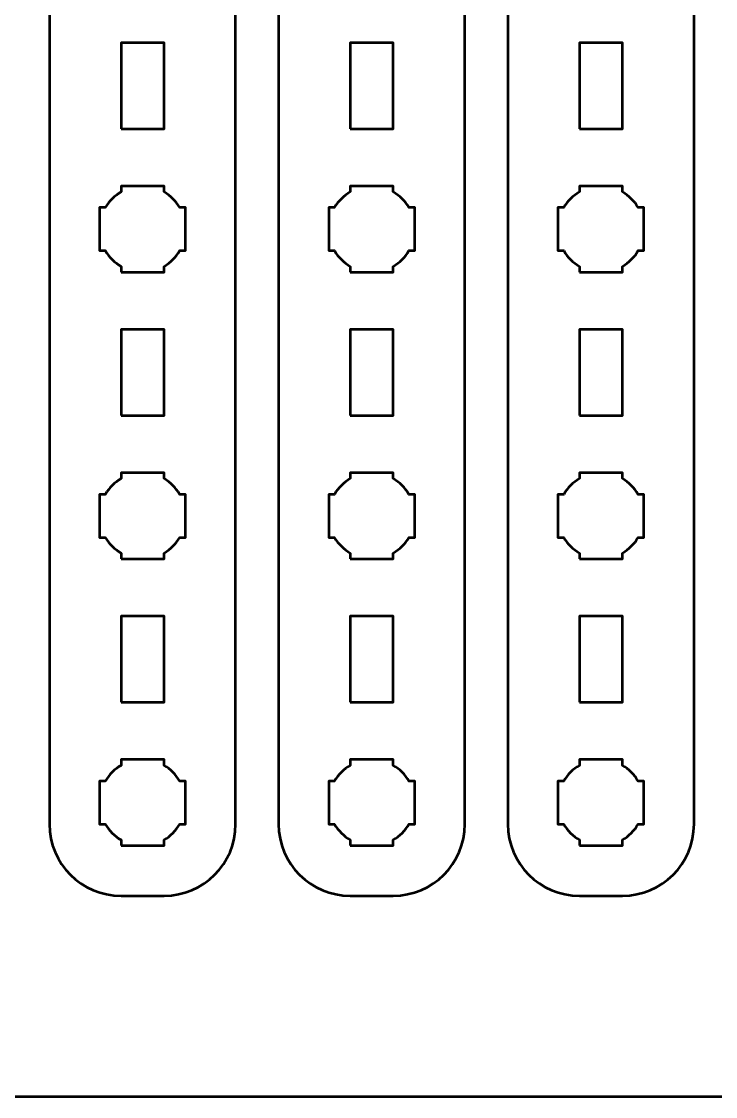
# Model space of a CAD drawing. Header units: centimetres. Extents: x -21 to 0, y -29.7 to 0.
# Drawn here: x -15.34 to -10.5, y -29.7 to -22.2 of the extents above; entities that cross this region are included whole.
import ezdxf

# ---------------------------------------------------------------- set-up
doc = ezdxf.new("R2010")
doc.units = ezdxf.units.CM
doc.header["$MEASUREMENT"] = 0
doc.layers.add('Layer 1', color=7, linetype='Continuous')

msp = doc.modelspace()

# ---------------------------------------------------------------- linework, layer by layer
at = {"layer": 'Layer 1', "color": 1, "lineweight": 53}
msp.add_open_spline([(-21.00003, -29.19995), (-21.00003, -29.19995), (-21.00003, -5.89992), (-21.00003, -5.89992), (-21.00003, -5.89992), (-21.00003, -5.81709), (-20.93286, -5.74992), (-20.85003, -5.74992), (-20.85003, -5.74992), (-20.7672, -5.74992), (-20.70003, -5.68275), (-20.70003, -5.59992), (-20.70003, -5.59992), (-20.70003, -5.51709), (-20.7672, -5.44992), (-20.85003, -5.44992), (-20.85003, -5.44992), (-20.93286, -5.44992), (-21.00003, -5.38275), (-21.00003, -5.29992), (-21.00003, -5.29992), (-21.00003, -5.21709), (-20.93286, -5.14992), (-20.85003, -5.14992), (-20.85003, -5.14992), (-20.7672, -5.14992), (-20.70003, -5.08275), (-20.70003, -4.99992), (-20.70003, -4.99992), (-20.70003, -4.91709), (-20.7672, -4.84992), (-20.85003, -4.84992), (-20.85003, -4.84992), (-20.93286, -4.84992), (-21.00003, -4.78275), (-21.00003, -4.69992), (-21.00003, -4.69992), (-21.00003, -4.61709), (-20.93286, -4.54992), (-20.85003, -4.54992), (-20.85003, -4.54992), (-20.7672, -4.54992), (-20.70003, -4.48275), (-20.70003, -4.39992), (-20.70003, -4.39992), (-20.70003, -4.31709), (-20.7672, -4.24992), (-20.85003, -4.24992), (-20.85003, -4.24992), (-20.93286, -4.24992), (-21.00003, -4.18275), (-21.00003, -4.09992), (-21.00003, -4.09992), (-21.00003, -4.01709), (-20.93286, -3.94992), (-20.85003, -3.94992), (-20.85003, -3.94992), (-20.7672, -3.94992), (-20.70003, -3.88275), (-20.70003, -3.79992), (-20.70003, -3.79992), (-20.70003, -3.71709), (-20.7672, -3.64992), (-20.85003, -3.64992), (-20.85003, -3.64992), (-20.93286, -3.64992), (-21.00003, -3.58275), (-21.00003, -3.49992), (-21.00003, -3.49992), (-21.00003, -3.41709), (-20.93286, -3.34992), (-20.85003, -3.34992), (-20.85003, -3.34992), (-20.7672, -3.34992), (-20.70003, -3.28275), (-20.70003, -3.19992), (-20.70003, -3.19992), (-20.70003, -3.11709), (-20.7672, -3.04992), (-20.85003, -3.04992), (-20.85003, -3.04992), (-20.93286, -3.04992), (-21.00003, -2.98275), (-21.00003, -2.89992), (-21.00003, -2.89992), (-21.00003, -2.81709), (-20.93286, -2.74992), (-20.85003, -2.74992), (-20.85003, -2.74992), (-20.7672, -2.74992), (-20.70003, -2.68275), (-20.70003, -2.59992), (-20.70003, -2.59992), (-20.70003, -2.51709), (-20.7672, -2.44992), (-20.85003, -2.44992), (-20.85003, -2.44992), (-20.93286, -2.44992), (-21.00003, -2.38275), (-21.00003, -2.29992), (-21.00003, -2.29992), (-21.00003, -2.21709), (-20.93286, -2.14992), (-20.85003, -2.14992), (-20.85003, -2.14992), (-20.7672, -2.14992), (-20.70003, -2.08275), (-20.70003, -1.99992), (-20.70003, -1.99992), (-20.70003, -1.91709), (-20.7672, -1.84992), (-20.85003, -1.84992), (-20.85003, -1.84992), (-20.93286, -1.84992), (-21.00003, -1.78275), (-21.00003, -1.69992), (-21.00003, -1.69992), (-21.00003, -1.61709), (-20.93286, -1.54992), (-20.85003, -1.54992), (-20.85003, -1.54992), (-20.7672, -1.54992), (-20.70003, -1.48275), (-20.70003, -1.39992), (-20.70003, -1.39992), (-20.70003, -1.31709), (-20.7672, -1.24992), (-20.85003, -1.24992), (-20.85003, -1.24992), (-20.93286, -1.24992), (-21.00003, -1.18275), (-21.00003, -1.09992), (-21.00003, -1.09992), (-21.00003, -1.09992), (-21.00003, -0.49992), (-21.00003, -0.49992), (-21.00003, -0.49992), (-21.00003, -0.22295), (-20.77694, 0.00004), (-20.49994, 0.00004), (-20.49994, 0.00004), (-20.49994, 0.00004), (-0.50008, 0.00004), (-0.50008, 0.00004), (-0.50008, 0.00004), (-0.22294, 0.00004), (0.00002, -0.22295), (0.00002, -0.49992), (0.00002, -0.49992), (0.00002, -0.49992), (0.00002, -29.19995), (0.00002, -29.19995), (0.00002, -29.19995), (0.00002, -29.47695), (-0.22294, -29.70004), (-0.50008, -29.70004), (-0.50008, -29.70004), (-0.50008, -29.70004), (-20.49994, -29.70004), (-20.49994, -29.70004), (-20.49994, -29.70004), (-20.77694, -29.70004), (-21.00003, -29.47695), (-21.00003, -29.19995)], degree=3, knots=[0, 0, 0, 0, 0.0243902, 0.0243902, 0.0243902, 0.0243902, 0.0487805, 0.0487805, 0.0487805, 0.0487805, 0.0731707, 0.0731707, 0.0731707, 0.0731707, 0.097561, 0.097561, 0.097561, 0.097561, 0.1219512, 0.1219512, 0.1219512, 0.1219512, 0.1463415, 0.1463415, 0.1463415, 0.1463415, 0.1707317, 0.1707317, 0.1707317, 0.1707317, 0.195122, 0.195122, 0.195122, 0.195122, 0.2195122, 0.2195122, 0.2195122, 0.2195122, 0.2439024, 0.2439024, 0.2439024, 0.2439024, 0.2682927, 0.2682927, 0.2682927, 0.2682927, 0.2926829, 0.2926829, 0.2926829, 0.2926829, 0.3170732, 0.3170732, 0.3170732, 0.3170732, 0.3414634, 0.3414634, 0.3414634, 0.3414634, 0.3658537, 0.3658537, 0.3658537, 0.3658537, 0.3902439, 0.3902439, 0.3902439, 0.3902439, 0.4146341, 0.4146341, 0.4146341, 0.4146341, 0.4390244, 0.4390244, 0.4390244, 0.4390244, 0.4634146, 0.4634146, 0.4634146, 0.4634146, 0.4878049, 0.4878049, 0.4878049, 0.4878049, 0.5121951, 0.5121951, 0.5121951, 0.5121951, 0.5365854, 0.5365854, 0.5365854, 0.5365854, 0.5609756, 0.5609756, 0.5609756, 0.5609756, 0.5853659, 0.5853659, 0.5853659, 0.5853659, 0.6097561, 0.6097561, 0.6097561, 0.6097561, 0.6341463, 0.6341463, 0.6341463, 0.6341463, 0.6585366, 0.6585366, 0.6585366, 0.6585366, 0.6829268, 0.6829268, 0.6829268, 0.6829268, 0.7073171, 0.7073171, 0.7073171, 0.7073171, 0.7317073, 0.7317073, 0.7317073, 0.7317073, 0.7560976, 0.7560976, 0.7560976, 0.7560976, 0.7804878, 0.7804878, 0.7804878, 0.7804878, 0.804878, 0.804878, 0.804878, 0.804878, 0.8292683, 0.8292683, 0.8292683, 0.8292683, 0.8536585, 0.8536585, 0.8536585, 0.8536585, 0.8780488, 0.8780488, 0.8780488, 0.8780488, 0.902439, 0.902439, 0.902439, 0.902439, 0.9268293, 0.9268293, 0.9268293, 0.9268293, 0.9512195, 0.9512195, 0.9512195, 0.9512195, 0.9756098, 0.9756098, 0.9756098, 0.9756098, 1, 1, 1, 1], dxfattribs=at)
at = {"layer": 'Layer 1', "color": 114, "lineweight": 53}
for points in [[(-14.35, -28.3), (-14.35, -28.3), (-14.65, -28.3), (-14.65, -28.3), (-14.65, -28.3), (-14.92609, -28.3), (-15.15, -28.07609), (-15.15, -27.8), (-15.15, -27.8), (-15.15, -27.8), (-15.15, -15.5), (-15.15, -15.5), (-15.15, -15.5), (-15.15, -15.22391), (-14.92609, -15), (-14.65, -15), (-14.65, -15), (-14.65, -15), (-14.35, -15), (-14.35, -15), (-14.35, -15), (-14.07391, -15), (-13.85, -15.22391), (-13.85, -15.5), (-13.85, -15.5), (-13.85, -15.5), (-13.85, -27.8), (-13.85, -27.8), (-13.85, -27.8), (-13.85, -28.07609), (-14.07391, -28.3), (-14.35, -28.3)], [(-12.75, -28.3), (-12.75, -28.3), (-13.05, -28.3), (-13.05, -28.3), (-13.05, -28.3), (-13.32609, -28.3), (-13.55, -28.07609), (-13.55, -27.8), (-13.55, -27.8), (-13.55, -27.8), (-13.55, -15.5), (-13.55, -15.5), (-13.55, -15.5), (-13.55, -15.22391), (-13.32609, -15), (-13.05, -15), (-13.05, -15), (-13.05, -15), (-12.75, -15), (-12.75, -15), (-12.75, -15), (-12.47391, -15), (-12.25, -15.22391), (-12.25, -15.5), (-12.25, -15.5), (-12.25, -15.5), (-12.25, -27.8), (-12.25, -27.8), (-12.25, -27.8), (-12.25, -28.07609), (-12.47391, -28.3), (-12.75, -28.3)], [(-11.15, -28.3), (-11.15, -28.3), (-11.45, -28.3), (-11.45, -28.3), (-11.45, -28.3), (-11.72609, -28.3), (-11.95, -28.07609), (-11.95, -27.8), (-11.95, -27.8), (-11.95, -27.8), (-11.95, -15.5), (-11.95, -15.5), (-11.95, -15.5), (-11.95, -15.22391), (-11.72609, -15), (-11.45, -15), (-11.45, -15), (-11.45, -15), (-11.15, -15), (-11.15, -15), (-11.15, -15), (-10.87391, -15), (-10.65, -15.22391), (-10.65, -15.5), (-10.65, -15.5), (-10.65, -15.5), (-10.65, -27.8), (-10.65, -27.8), (-10.65, -27.8), (-10.65, -28.07609), (-10.87391, -28.3), (-11.15, -28.3)]]:
    msp.add_open_spline(points, degree=3, knots=[0, 0, 0, 0, 0.125, 0.125, 0.125, 0.125, 0.25, 0.25, 0.25, 0.25, 0.375, 0.375, 0.375, 0.375, 0.5, 0.5, 0.5, 0.5, 0.625, 0.625, 0.625, 0.625, 0.75, 0.75, 0.75, 0.75, 0.875, 0.875, 0.875, 0.875, 1, 1, 1, 1], dxfattribs=at)
at = {"layer": 'Layer 1', "lineweight": 53}
for points, knots in [([(-14.65, -22.95), (-14.65, -22.95), (-14.65, -22.35), (-14.65, -22.35), (-14.65, -22.35), (-14.65, -22.35), (-14.35, -22.35), (-14.35, -22.35), (-14.35, -22.35), (-14.35, -22.35), (-14.35, -22.95), (-14.35, -22.95), (-14.35, -22.95), (-14.35, -22.95), (-14.65, -22.95), (-14.65, -22.95)], [0, 0, 0, 0, 0.25, 0.25, 0.25, 0.25, 0.5, 0.5, 0.5, 0.5, 0.75, 0.75, 0.75, 0.75, 1, 1, 1, 1]), ([(-13.05, -22.95), (-13.05, -22.95), (-13.05, -22.35), (-13.05, -22.35), (-13.05, -22.35), (-13.05, -22.35), (-12.75, -22.35), (-12.75, -22.35), (-12.75, -22.35), (-12.75, -22.35), (-12.75, -22.95), (-12.75, -22.95), (-12.75, -22.95), (-12.75, -22.95), (-13.05, -22.95), (-13.05, -22.95)], [0, 0, 0, 0, 0.25, 0.25, 0.25, 0.25, 0.5, 0.5, 0.5, 0.5, 0.75, 0.75, 0.75, 0.75, 1, 1, 1, 1]), ([(-11.45, -22.95), (-11.45, -22.95), (-11.45, -22.35), (-11.45, -22.35), (-11.45, -22.35), (-11.45, -22.35), (-11.15, -22.35), (-11.15, -22.35), (-11.15, -22.35), (-11.15, -22.35), (-11.15, -22.95), (-11.15, -22.95), (-11.15, -22.95), (-11.15, -22.95), (-11.45, -22.95), (-11.45, -22.95)], [0, 0, 0, 0, 0.25, 0.25, 0.25, 0.25, 0.5, 0.5, 0.5, 0.5, 0.75, 0.75, 0.75, 0.75, 1, 1, 1, 1]), ([(-14.65, -23.95), (-14.65, -23.95), (-14.65, -23.90985), (-14.65, -23.90985), (-14.65, -23.90985), (-14.69553, -23.8835), (-14.7335, -23.84553), (-14.75985, -23.8), (-14.75985, -23.8), (-14.75985, -23.8), (-14.8, -23.8), (-14.8, -23.8), (-14.8, -23.8), (-14.8, -23.8), (-14.8, -23.65), (-14.8, -23.65), (-14.8, -23.65), (-14.8, -23.65), (-14.8, -23.5), (-14.8, -23.5), (-14.8, -23.5), (-14.8, -23.5), (-14.75985, -23.5), (-14.75985, -23.5), (-14.75985, -23.5), (-14.7335, -23.45447), (-14.69553, -23.4165), (-14.65, -23.39015), (-14.65, -23.39015), (-14.65, -23.39015), (-14.65, -23.35), (-14.65, -23.35), (-14.65, -23.35), (-14.65, -23.35), (-14.5, -23.35), (-14.5, -23.35), (-14.5, -23.35), (-14.5, -23.35), (-14.35, -23.35), (-14.35, -23.35), (-14.35, -23.35), (-14.35, -23.35), (-14.35, -23.39015), (-14.35, -23.39015), (-14.35, -23.39015), (-14.30447, -23.4165), (-14.2665, -23.45447), (-14.24015, -23.5), (-14.24015, -23.5), (-14.24015, -23.5), (-14.2, -23.5), (-14.2, -23.5), (-14.2, -23.5), (-14.2, -23.5), (-14.2, -23.65), (-14.2, -23.65), (-14.2, -23.65), (-14.2, -23.65), (-14.2, -23.8), (-14.2, -23.8), (-14.2, -23.8), (-14.2, -23.8), (-14.24015, -23.8), (-14.24015, -23.8), (-14.24015, -23.8), (-14.2665, -23.84553), (-14.30447, -23.8835), (-14.35, -23.90985), (-14.35, -23.90985), (-14.35, -23.90985), (-14.35, -23.95), (-14.35, -23.95), (-14.35, -23.95), (-14.35, -23.95), (-14.5, -23.95), (-14.5, -23.95), (-14.5, -23.95), (-14.5, -23.95), (-14.65, -23.95), (-14.65, -23.95)], [0, 0, 0, 0, 0.05, 0.05, 0.05, 0.05, 0.1, 0.1, 0.1, 0.1, 0.15, 0.15, 0.15, 0.15, 0.2, 0.2, 0.2, 0.2, 0.25, 0.25, 0.25, 0.25, 0.3, 0.3, 0.3, 0.3, 0.35, 0.35, 0.35, 0.35, 0.4, 0.4, 0.4, 0.4, 0.45, 0.45, 0.45, 0.45, 0.5, 0.5, 0.5, 0.5, 0.55, 0.55, 0.55, 0.55, 0.6, 0.6, 0.6, 0.6, 0.65, 0.65, 0.65, 0.65, 0.7, 0.7, 0.7, 0.7, 0.75, 0.75, 0.75, 0.75, 0.8, 0.8, 0.8, 0.8, 0.85, 0.85, 0.85, 0.85, 0.9, 0.9, 0.9, 0.9, 0.95, 0.95, 0.95, 0.95, 1, 1, 1, 1]), ([(-13.05, -23.95), (-13.05, -23.95), (-13.05, -23.90985), (-13.05, -23.90985), (-13.05, -23.90985), (-13.09553, -23.8835), (-13.1335, -23.84553), (-13.15985, -23.8), (-13.15985, -23.8), (-13.15985, -23.8), (-13.2, -23.8), (-13.2, -23.8), (-13.2, -23.8), (-13.2, -23.8), (-13.2, -23.65), (-13.2, -23.65), (-13.2, -23.65), (-13.2, -23.65), (-13.2, -23.5), (-13.2, -23.5), (-13.2, -23.5), (-13.2, -23.5), (-13.15985, -23.5), (-13.15985, -23.5), (-13.15985, -23.5), (-13.1335, -23.45447), (-13.09553, -23.4165), (-13.05, -23.39015), (-13.05, -23.39015), (-13.05, -23.39015), (-13.05, -23.35), (-13.05, -23.35), (-13.05, -23.35), (-13.05, -23.35), (-12.9, -23.35), (-12.9, -23.35), (-12.9, -23.35), (-12.9, -23.35), (-12.75, -23.35), (-12.75, -23.35), (-12.75, -23.35), (-12.75, -23.35), (-12.75, -23.39015), (-12.75, -23.39015), (-12.75, -23.39015), (-12.70447, -23.4165), (-12.6665, -23.45447), (-12.64015, -23.5), (-12.64015, -23.5), (-12.64015, -23.5), (-12.6, -23.5), (-12.6, -23.5), (-12.6, -23.5), (-12.6, -23.5), (-12.6, -23.65), (-12.6, -23.65), (-12.6, -23.65), (-12.6, -23.65), (-12.6, -23.8), (-12.6, -23.8), (-12.6, -23.8), (-12.6, -23.8), (-12.64015, -23.8), (-12.64015, -23.8), (-12.64015, -23.8), (-12.6665, -23.84553), (-12.70447, -23.8835), (-12.75, -23.90985), (-12.75, -23.90985), (-12.75, -23.90985), (-12.75, -23.95), (-12.75, -23.95), (-12.75, -23.95), (-12.75, -23.95), (-12.9, -23.95), (-12.9, -23.95), (-12.9, -23.95), (-12.9, -23.95), (-13.05, -23.95), (-13.05, -23.95)], [0, 0, 0, 0, 0.05, 0.05, 0.05, 0.05, 0.1, 0.1, 0.1, 0.1, 0.15, 0.15, 0.15, 0.15, 0.2, 0.2, 0.2, 0.2, 0.25, 0.25, 0.25, 0.25, 0.3, 0.3, 0.3, 0.3, 0.35, 0.35, 0.35, 0.35, 0.4, 0.4, 0.4, 0.4, 0.45, 0.45, 0.45, 0.45, 0.5, 0.5, 0.5, 0.5, 0.55, 0.55, 0.55, 0.55, 0.6, 0.6, 0.6, 0.6, 0.65, 0.65, 0.65, 0.65, 0.7, 0.7, 0.7, 0.7, 0.75, 0.75, 0.75, 0.75, 0.8, 0.8, 0.8, 0.8, 0.85, 0.85, 0.85, 0.85, 0.9, 0.9, 0.9, 0.9, 0.95, 0.95, 0.95, 0.95, 1, 1, 1, 1]), ([(-11.45, -23.95), (-11.45, -23.95), (-11.45, -23.90985), (-11.45, -23.90985), (-11.45, -23.90985), (-11.49553, -23.8835), (-11.5335, -23.84553), (-11.55985, -23.8), (-11.55985, -23.8), (-11.55985, -23.8), (-11.6, -23.8), (-11.6, -23.8), (-11.6, -23.8), (-11.6, -23.8), (-11.6, -23.65), (-11.6, -23.65), (-11.6, -23.65), (-11.6, -23.65), (-11.6, -23.5), (-11.6, -23.5), (-11.6, -23.5), (-11.6, -23.5), (-11.55985, -23.5), (-11.55985, -23.5), (-11.55985, -23.5), (-11.5335, -23.45447), (-11.49553, -23.4165), (-11.45, -23.39015), (-11.45, -23.39015), (-11.45, -23.39015), (-11.45, -23.35), (-11.45, -23.35), (-11.45, -23.35), (-11.45, -23.35), (-11.3, -23.35), (-11.3, -23.35), (-11.3, -23.35), (-11.3, -23.35), (-11.15, -23.35), (-11.15, -23.35), (-11.15, -23.35), (-11.15, -23.35), (-11.15, -23.39015), (-11.15, -23.39015), (-11.15, -23.39015), (-11.10447, -23.4165), (-11.0665, -23.45447), (-11.04015, -23.5), (-11.04015, -23.5), (-11.04015, -23.5), (-11, -23.5), (-11, -23.5), (-11, -23.5), (-11, -23.5), (-11, -23.65), (-11, -23.65), (-11, -23.65), (-11, -23.65), (-11, -23.8), (-11, -23.8), (-11, -23.8), (-11, -23.8), (-11.04015, -23.8), (-11.04015, -23.8), (-11.04015, -23.8), (-11.0665, -23.84553), (-11.10447, -23.8835), (-11.15, -23.90985), (-11.15, -23.90985), (-11.15, -23.90985), (-11.15, -23.95), (-11.15, -23.95), (-11.15, -23.95), (-11.15, -23.95), (-11.3, -23.95), (-11.3, -23.95), (-11.3, -23.95), (-11.3, -23.95), (-11.45, -23.95), (-11.45, -23.95)], [0, 0, 0, 0, 0.05, 0.05, 0.05, 0.05, 0.1, 0.1, 0.1, 0.1, 0.15, 0.15, 0.15, 0.15, 0.2, 0.2, 0.2, 0.2, 0.25, 0.25, 0.25, 0.25, 0.3, 0.3, 0.3, 0.3, 0.35, 0.35, 0.35, 0.35, 0.4, 0.4, 0.4, 0.4, 0.45, 0.45, 0.45, 0.45, 0.5, 0.5, 0.5, 0.5, 0.55, 0.55, 0.55, 0.55, 0.6, 0.6, 0.6, 0.6, 0.65, 0.65, 0.65, 0.65, 0.7, 0.7, 0.7, 0.7, 0.75, 0.75, 0.75, 0.75, 0.8, 0.8, 0.8, 0.8, 0.85, 0.85, 0.85, 0.85, 0.9, 0.9, 0.9, 0.9, 0.95, 0.95, 0.95, 0.95, 1, 1, 1, 1]), ([(-14.65, -24.95), (-14.65, -24.95), (-14.65, -24.35), (-14.65, -24.35), (-14.65, -24.35), (-14.65, -24.35), (-14.35, -24.35), (-14.35, -24.35), (-14.35, -24.35), (-14.35, -24.35), (-14.35, -24.95), (-14.35, -24.95), (-14.35, -24.95), (-14.35, -24.95), (-14.65, -24.95), (-14.65, -24.95)], [0, 0, 0, 0, 0.25, 0.25, 0.25, 0.25, 0.5, 0.5, 0.5, 0.5, 0.75, 0.75, 0.75, 0.75, 1, 1, 1, 1]), ([(-13.05, -24.95), (-13.05, -24.95), (-13.05, -24.35), (-13.05, -24.35), (-13.05, -24.35), (-13.05, -24.35), (-12.75, -24.35), (-12.75, -24.35), (-12.75, -24.35), (-12.75, -24.35), (-12.75, -24.95), (-12.75, -24.95), (-12.75, -24.95), (-12.75, -24.95), (-13.05, -24.95), (-13.05, -24.95)], [0, 0, 0, 0, 0.25, 0.25, 0.25, 0.25, 0.5, 0.5, 0.5, 0.5, 0.75, 0.75, 0.75, 0.75, 1, 1, 1, 1]), ([(-11.45, -24.95), (-11.45, -24.95), (-11.45, -24.35), (-11.45, -24.35), (-11.45, -24.35), (-11.45, -24.35), (-11.15, -24.35), (-11.15, -24.35), (-11.15, -24.35), (-11.15, -24.35), (-11.15, -24.95), (-11.15, -24.95), (-11.15, -24.95), (-11.15, -24.95), (-11.45, -24.95), (-11.45, -24.95)], [0, 0, 0, 0, 0.25, 0.25, 0.25, 0.25, 0.5, 0.5, 0.5, 0.5, 0.75, 0.75, 0.75, 0.75, 1, 1, 1, 1]), ([(-14.65, -25.95), (-14.65, -25.95), (-14.65, -25.90985), (-14.65, -25.90985), (-14.65, -25.90985), (-14.69553, -25.8835), (-14.7335, -25.84553), (-14.75985, -25.8), (-14.75985, -25.8), (-14.75985, -25.8), (-14.8, -25.8), (-14.8, -25.8), (-14.8, -25.8), (-14.8, -25.8), (-14.8, -25.65), (-14.8, -25.65), (-14.8, -25.65), (-14.8, -25.65), (-14.8, -25.5), (-14.8, -25.5), (-14.8, -25.5), (-14.8, -25.5), (-14.75985, -25.5), (-14.75985, -25.5), (-14.75985, -25.5), (-14.7335, -25.45447), (-14.69553, -25.4165), (-14.65, -25.39015), (-14.65, -25.39015), (-14.65, -25.39015), (-14.65, -25.35), (-14.65, -25.35), (-14.65, -25.35), (-14.65, -25.35), (-14.5, -25.35), (-14.5, -25.35), (-14.5, -25.35), (-14.5, -25.35), (-14.35, -25.35), (-14.35, -25.35), (-14.35, -25.35), (-14.35, -25.35), (-14.35, -25.39015), (-14.35, -25.39015), (-14.35, -25.39015), (-14.30447, -25.4165), (-14.2665, -25.45447), (-14.24015, -25.5), (-14.24015, -25.5), (-14.24015, -25.5), (-14.2, -25.5), (-14.2, -25.5), (-14.2, -25.5), (-14.2, -25.5), (-14.2, -25.65), (-14.2, -25.65), (-14.2, -25.65), (-14.2, -25.65), (-14.2, -25.8), (-14.2, -25.8), (-14.2, -25.8), (-14.2, -25.8), (-14.24015, -25.8), (-14.24015, -25.8), (-14.24015, -25.8), (-14.2665, -25.84553), (-14.30447, -25.8835), (-14.35, -25.90985), (-14.35, -25.90985), (-14.35, -25.90985), (-14.35, -25.95), (-14.35, -25.95), (-14.35, -25.95), (-14.35, -25.95), (-14.5, -25.95), (-14.5, -25.95), (-14.5, -25.95), (-14.5, -25.95), (-14.65, -25.95), (-14.65, -25.95)], [0, 0, 0, 0, 0.05, 0.05, 0.05, 0.05, 0.1, 0.1, 0.1, 0.1, 0.15, 0.15, 0.15, 0.15, 0.2, 0.2, 0.2, 0.2, 0.25, 0.25, 0.25, 0.25, 0.3, 0.3, 0.3, 0.3, 0.35, 0.35, 0.35, 0.35, 0.4, 0.4, 0.4, 0.4, 0.45, 0.45, 0.45, 0.45, 0.5, 0.5, 0.5, 0.5, 0.55, 0.55, 0.55, 0.55, 0.6, 0.6, 0.6, 0.6, 0.65, 0.65, 0.65, 0.65, 0.7, 0.7, 0.7, 0.7, 0.75, 0.75, 0.75, 0.75, 0.8, 0.8, 0.8, 0.8, 0.85, 0.85, 0.85, 0.85, 0.9, 0.9, 0.9, 0.9, 0.95, 0.95, 0.95, 0.95, 1, 1, 1, 1]), ([(-13.05, -25.95), (-13.05, -25.95), (-13.05, -25.90985), (-13.05, -25.90985), (-13.05, -25.90985), (-13.09553, -25.8835), (-13.1335, -25.84553), (-13.15985, -25.8), (-13.15985, -25.8), (-13.15985, -25.8), (-13.2, -25.8), (-13.2, -25.8), (-13.2, -25.8), (-13.2, -25.8), (-13.2, -25.65), (-13.2, -25.65), (-13.2, -25.65), (-13.2, -25.65), (-13.2, -25.5), (-13.2, -25.5), (-13.2, -25.5), (-13.2, -25.5), (-13.15985, -25.5), (-13.15985, -25.5), (-13.15985, -25.5), (-13.1335, -25.45447), (-13.09553, -25.4165), (-13.05, -25.39015), (-13.05, -25.39015), (-13.05, -25.39015), (-13.05, -25.35), (-13.05, -25.35), (-13.05, -25.35), (-13.05, -25.35), (-12.9, -25.35), (-12.9, -25.35), (-12.9, -25.35), (-12.9, -25.35), (-12.75, -25.35), (-12.75, -25.35), (-12.75, -25.35), (-12.75, -25.35), (-12.75, -25.39015), (-12.75, -25.39015), (-12.75, -25.39015), (-12.70447, -25.4165), (-12.6665, -25.45447), (-12.64015, -25.5), (-12.64015, -25.5), (-12.64015, -25.5), (-12.6, -25.5), (-12.6, -25.5), (-12.6, -25.5), (-12.6, -25.5), (-12.6, -25.65), (-12.6, -25.65), (-12.6, -25.65), (-12.6, -25.65), (-12.6, -25.8), (-12.6, -25.8), (-12.6, -25.8), (-12.6, -25.8), (-12.64015, -25.8), (-12.64015, -25.8), (-12.64015, -25.8), (-12.6665, -25.84553), (-12.70447, -25.8835), (-12.75, -25.90985), (-12.75, -25.90985), (-12.75, -25.90985), (-12.75, -25.95), (-12.75, -25.95), (-12.75, -25.95), (-12.75, -25.95), (-12.9, -25.95), (-12.9, -25.95), (-12.9, -25.95), (-12.9, -25.95), (-13.05, -25.95), (-13.05, -25.95)], [0, 0, 0, 0, 0.05, 0.05, 0.05, 0.05, 0.1, 0.1, 0.1, 0.1, 0.15, 0.15, 0.15, 0.15, 0.2, 0.2, 0.2, 0.2, 0.25, 0.25, 0.25, 0.25, 0.3, 0.3, 0.3, 0.3, 0.35, 0.35, 0.35, 0.35, 0.4, 0.4, 0.4, 0.4, 0.45, 0.45, 0.45, 0.45, 0.5, 0.5, 0.5, 0.5, 0.55, 0.55, 0.55, 0.55, 0.6, 0.6, 0.6, 0.6, 0.65, 0.65, 0.65, 0.65, 0.7, 0.7, 0.7, 0.7, 0.75, 0.75, 0.75, 0.75, 0.8, 0.8, 0.8, 0.8, 0.85, 0.85, 0.85, 0.85, 0.9, 0.9, 0.9, 0.9, 0.95, 0.95, 0.95, 0.95, 1, 1, 1, 1]), ([(-11.45, -25.95), (-11.45, -25.95), (-11.45, -25.90985), (-11.45, -25.90985), (-11.45, -25.90985), (-11.49553, -25.8835), (-11.5335, -25.84553), (-11.55985, -25.8), (-11.55985, -25.8), (-11.55985, -25.8), (-11.6, -25.8), (-11.6, -25.8), (-11.6, -25.8), (-11.6, -25.8), (-11.6, -25.65), (-11.6, -25.65), (-11.6, -25.65), (-11.6, -25.65), (-11.6, -25.5), (-11.6, -25.5), (-11.6, -25.5), (-11.6, -25.5), (-11.55985, -25.5), (-11.55985, -25.5), (-11.55985, -25.5), (-11.5335, -25.45447), (-11.49553, -25.4165), (-11.45, -25.39015), (-11.45, -25.39015), (-11.45, -25.39015), (-11.45, -25.35), (-11.45, -25.35), (-11.45, -25.35), (-11.45, -25.35), (-11.3, -25.35), (-11.3, -25.35), (-11.3, -25.35), (-11.3, -25.35), (-11.15, -25.35), (-11.15, -25.35), (-11.15, -25.35), (-11.15, -25.35), (-11.15, -25.39015), (-11.15, -25.39015), (-11.15, -25.39015), (-11.10447, -25.4165), (-11.0665, -25.45447), (-11.04015, -25.5), (-11.04015, -25.5), (-11.04015, -25.5), (-11, -25.5), (-11, -25.5), (-11, -25.5), (-11, -25.5), (-11, -25.65), (-11, -25.65), (-11, -25.65), (-11, -25.65), (-11, -25.8), (-11, -25.8), (-11, -25.8), (-11, -25.8), (-11.04015, -25.8), (-11.04015, -25.8), (-11.04015, -25.8), (-11.0665, -25.84553), (-11.10447, -25.8835), (-11.15, -25.90985), (-11.15, -25.90985), (-11.15, -25.90985), (-11.15, -25.95), (-11.15, -25.95), (-11.15, -25.95), (-11.15, -25.95), (-11.3, -25.95), (-11.3, -25.95), (-11.3, -25.95), (-11.3, -25.95), (-11.45, -25.95), (-11.45, -25.95)], [0, 0, 0, 0, 0.05, 0.05, 0.05, 0.05, 0.1, 0.1, 0.1, 0.1, 0.15, 0.15, 0.15, 0.15, 0.2, 0.2, 0.2, 0.2, 0.25, 0.25, 0.25, 0.25, 0.3, 0.3, 0.3, 0.3, 0.35, 0.35, 0.35, 0.35, 0.4, 0.4, 0.4, 0.4, 0.45, 0.45, 0.45, 0.45, 0.5, 0.5, 0.5, 0.5, 0.55, 0.55, 0.55, 0.55, 0.6, 0.6, 0.6, 0.6, 0.65, 0.65, 0.65, 0.65, 0.7, 0.7, 0.7, 0.7, 0.75, 0.75, 0.75, 0.75, 0.8, 0.8, 0.8, 0.8, 0.85, 0.85, 0.85, 0.85, 0.9, 0.9, 0.9, 0.9, 0.95, 0.95, 0.95, 0.95, 1, 1, 1, 1]), ([(-14.65, -26.95), (-14.65, -26.95), (-14.65, -26.35), (-14.65, -26.35), (-14.65, -26.35), (-14.65, -26.35), (-14.35, -26.35), (-14.35, -26.35), (-14.35, -26.35), (-14.35, -26.35), (-14.35, -26.95), (-14.35, -26.95), (-14.35, -26.95), (-14.35, -26.95), (-14.65, -26.95), (-14.65, -26.95)], [0, 0, 0, 0, 0.25, 0.25, 0.25, 0.25, 0.5, 0.5, 0.5, 0.5, 0.75, 0.75, 0.75, 0.75, 1, 1, 1, 1]), ([(-13.05, -26.95), (-13.05, -26.95), (-13.05, -26.35), (-13.05, -26.35), (-13.05, -26.35), (-13.05, -26.35), (-12.75, -26.35), (-12.75, -26.35), (-12.75, -26.35), (-12.75, -26.35), (-12.75, -26.95), (-12.75, -26.95), (-12.75, -26.95), (-12.75, -26.95), (-13.05, -26.95), (-13.05, -26.95)], [0, 0, 0, 0, 0.25, 0.25, 0.25, 0.25, 0.5, 0.5, 0.5, 0.5, 0.75, 0.75, 0.75, 0.75, 1, 1, 1, 1]), ([(-11.45, -26.95), (-11.45, -26.95), (-11.45, -26.35), (-11.45, -26.35), (-11.45, -26.35), (-11.45, -26.35), (-11.15, -26.35), (-11.15, -26.35), (-11.15, -26.35), (-11.15, -26.35), (-11.15, -26.95), (-11.15, -26.95), (-11.15, -26.95), (-11.15, -26.95), (-11.45, -26.95), (-11.45, -26.95)], [0, 0, 0, 0, 0.25, 0.25, 0.25, 0.25, 0.5, 0.5, 0.5, 0.5, 0.75, 0.75, 0.75, 0.75, 1, 1, 1, 1]), ([(-14.65, -27.95), (-14.65, -27.95), (-14.65, -27.90985), (-14.65, -27.90985), (-14.65, -27.90985), (-14.69553, -27.8835), (-14.7335, -27.84553), (-14.75985, -27.8), (-14.75985, -27.8), (-14.75985, -27.8), (-14.8, -27.8), (-14.8, -27.8), (-14.8, -27.8), (-14.8, -27.8), (-14.8, -27.65), (-14.8, -27.65), (-14.8, -27.65), (-14.8, -27.65), (-14.8, -27.5), (-14.8, -27.5), (-14.8, -27.5), (-14.8, -27.5), (-14.75985, -27.5), (-14.75985, -27.5), (-14.75985, -27.5), (-14.7335, -27.45447), (-14.69553, -27.4165), (-14.65, -27.39015), (-14.65, -27.39015), (-14.65, -27.39015), (-14.65, -27.35), (-14.65, -27.35), (-14.65, -27.35), (-14.65, -27.35), (-14.5, -27.35), (-14.5, -27.35), (-14.5, -27.35), (-14.5, -27.35), (-14.35, -27.35), (-14.35, -27.35), (-14.35, -27.35), (-14.35, -27.35), (-14.35, -27.39015), (-14.35, -27.39015), (-14.35, -27.39015), (-14.30447, -27.4165), (-14.2665, -27.45447), (-14.24015, -27.5), (-14.24015, -27.5), (-14.24015, -27.5), (-14.2, -27.5), (-14.2, -27.5), (-14.2, -27.5), (-14.2, -27.5), (-14.2, -27.65), (-14.2, -27.65), (-14.2, -27.65), (-14.2, -27.65), (-14.2, -27.8), (-14.2, -27.8), (-14.2, -27.8), (-14.2, -27.8), (-14.24015, -27.8), (-14.24015, -27.8), (-14.24015, -27.8), (-14.2665, -27.84553), (-14.30447, -27.8835), (-14.35, -27.90985), (-14.35, -27.90985), (-14.35, -27.90985), (-14.35, -27.95), (-14.35, -27.95), (-14.35, -27.95), (-14.35, -27.95), (-14.5, -27.95), (-14.5, -27.95), (-14.5, -27.95), (-14.5, -27.95), (-14.65, -27.95), (-14.65, -27.95)], [0, 0, 0, 0, 0.05, 0.05, 0.05, 0.05, 0.1, 0.1, 0.1, 0.1, 0.15, 0.15, 0.15, 0.15, 0.2, 0.2, 0.2, 0.2, 0.25, 0.25, 0.25, 0.25, 0.3, 0.3, 0.3, 0.3, 0.35, 0.35, 0.35, 0.35, 0.4, 0.4, 0.4, 0.4, 0.45, 0.45, 0.45, 0.45, 0.5, 0.5, 0.5, 0.5, 0.55, 0.55, 0.55, 0.55, 0.6, 0.6, 0.6, 0.6, 0.65, 0.65, 0.65, 0.65, 0.7, 0.7, 0.7, 0.7, 0.75, 0.75, 0.75, 0.75, 0.8, 0.8, 0.8, 0.8, 0.85, 0.85, 0.85, 0.85, 0.9, 0.9, 0.9, 0.9, 0.95, 0.95, 0.95, 0.95, 1, 1, 1, 1]), ([(-13.05, -27.95), (-13.05, -27.95), (-13.05, -27.90985), (-13.05, -27.90985), (-13.05, -27.90985), (-13.09553, -27.8835), (-13.1335, -27.84553), (-13.15985, -27.8), (-13.15985, -27.8), (-13.15985, -27.8), (-13.2, -27.8), (-13.2, -27.8), (-13.2, -27.8), (-13.2, -27.8), (-13.2, -27.65), (-13.2, -27.65), (-13.2, -27.65), (-13.2, -27.65), (-13.2, -27.5), (-13.2, -27.5), (-13.2, -27.5), (-13.2, -27.5), (-13.15985, -27.5), (-13.15985, -27.5), (-13.15985, -27.5), (-13.1335, -27.45447), (-13.09553, -27.4165), (-13.05, -27.39015), (-13.05, -27.39015), (-13.05, -27.39015), (-13.05, -27.35), (-13.05, -27.35), (-13.05, -27.35), (-13.05, -27.35), (-12.9, -27.35), (-12.9, -27.35), (-12.9, -27.35), (-12.9, -27.35), (-12.75, -27.35), (-12.75, -27.35), (-12.75, -27.35), (-12.75, -27.35), (-12.75, -27.39015), (-12.75, -27.39015), (-12.75, -27.39015), (-12.70447, -27.4165), (-12.6665, -27.45447), (-12.64015, -27.5), (-12.64015, -27.5), (-12.64015, -27.5), (-12.6, -27.5), (-12.6, -27.5), (-12.6, -27.5), (-12.6, -27.5), (-12.6, -27.65), (-12.6, -27.65), (-12.6, -27.65), (-12.6, -27.65), (-12.6, -27.8), (-12.6, -27.8), (-12.6, -27.8), (-12.6, -27.8), (-12.64015, -27.8), (-12.64015, -27.8), (-12.64015, -27.8), (-12.6665, -27.84553), (-12.70447, -27.8835), (-12.75, -27.90985), (-12.75, -27.90985), (-12.75, -27.90985), (-12.75, -27.95), (-12.75, -27.95), (-12.75, -27.95), (-12.75, -27.95), (-12.9, -27.95), (-12.9, -27.95), (-12.9, -27.95), (-12.9, -27.95), (-13.05, -27.95), (-13.05, -27.95)], [0, 0, 0, 0, 0.05, 0.05, 0.05, 0.05, 0.1, 0.1, 0.1, 0.1, 0.15, 0.15, 0.15, 0.15, 0.2, 0.2, 0.2, 0.2, 0.25, 0.25, 0.25, 0.25, 0.3, 0.3, 0.3, 0.3, 0.35, 0.35, 0.35, 0.35, 0.4, 0.4, 0.4, 0.4, 0.45, 0.45, 0.45, 0.45, 0.5, 0.5, 0.5, 0.5, 0.55, 0.55, 0.55, 0.55, 0.6, 0.6, 0.6, 0.6, 0.65, 0.65, 0.65, 0.65, 0.7, 0.7, 0.7, 0.7, 0.75, 0.75, 0.75, 0.75, 0.8, 0.8, 0.8, 0.8, 0.85, 0.85, 0.85, 0.85, 0.9, 0.9, 0.9, 0.9, 0.95, 0.95, 0.95, 0.95, 1, 1, 1, 1]), ([(-11.45, -27.95), (-11.45, -27.95), (-11.45, -27.90985), (-11.45, -27.90985), (-11.45, -27.90985), (-11.49553, -27.8835), (-11.5335, -27.84553), (-11.55985, -27.8), (-11.55985, -27.8), (-11.55985, -27.8), (-11.6, -27.8), (-11.6, -27.8), (-11.6, -27.8), (-11.6, -27.8), (-11.6, -27.65), (-11.6, -27.65), (-11.6, -27.65), (-11.6, -27.65), (-11.6, -27.5), (-11.6, -27.5), (-11.6, -27.5), (-11.6, -27.5), (-11.55985, -27.5), (-11.55985, -27.5), (-11.55985, -27.5), (-11.5335, -27.45447), (-11.49553, -27.4165), (-11.45, -27.39015), (-11.45, -27.39015), (-11.45, -27.39015), (-11.45, -27.35), (-11.45, -27.35), (-11.45, -27.35), (-11.45, -27.35), (-11.3, -27.35), (-11.3, -27.35), (-11.3, -27.35), (-11.3, -27.35), (-11.15, -27.35), (-11.15, -27.35), (-11.15, -27.35), (-11.15, -27.35), (-11.15, -27.39015), (-11.15, -27.39015), (-11.15, -27.39015), (-11.10447, -27.4165), (-11.0665, -27.45447), (-11.04015, -27.5), (-11.04015, -27.5), (-11.04015, -27.5), (-11, -27.5), (-11, -27.5), (-11, -27.5), (-11, -27.5), (-11, -27.65), (-11, -27.65), (-11, -27.65), (-11, -27.65), (-11, -27.8), (-11, -27.8), (-11, -27.8), (-11, -27.8), (-11.04015, -27.8), (-11.04015, -27.8), (-11.04015, -27.8), (-11.0665, -27.84553), (-11.10447, -27.8835), (-11.15, -27.90985), (-11.15, -27.90985), (-11.15, -27.90985), (-11.15, -27.95), (-11.15, -27.95), (-11.15, -27.95), (-11.15, -27.95), (-11.3, -27.95), (-11.3, -27.95), (-11.3, -27.95), (-11.3, -27.95), (-11.45, -27.95), (-11.45, -27.95)], [0, 0, 0, 0, 0.05, 0.05, 0.05, 0.05, 0.1, 0.1, 0.1, 0.1, 0.15, 0.15, 0.15, 0.15, 0.2, 0.2, 0.2, 0.2, 0.25, 0.25, 0.25, 0.25, 0.3, 0.3, 0.3, 0.3, 0.35, 0.35, 0.35, 0.35, 0.4, 0.4, 0.4, 0.4, 0.45, 0.45, 0.45, 0.45, 0.5, 0.5, 0.5, 0.5, 0.55, 0.55, 0.55, 0.55, 0.6, 0.6, 0.6, 0.6, 0.65, 0.65, 0.65, 0.65, 0.7, 0.7, 0.7, 0.7, 0.75, 0.75, 0.75, 0.75, 0.8, 0.8, 0.8, 0.8, 0.85, 0.85, 0.85, 0.85, 0.9, 0.9, 0.9, 0.9, 0.95, 0.95, 0.95, 0.95, 1, 1, 1, 1])]:
    msp.add_open_spline(points, degree=3, knots=knots, dxfattribs=at)

doc.saveas('drawing.dxf')
